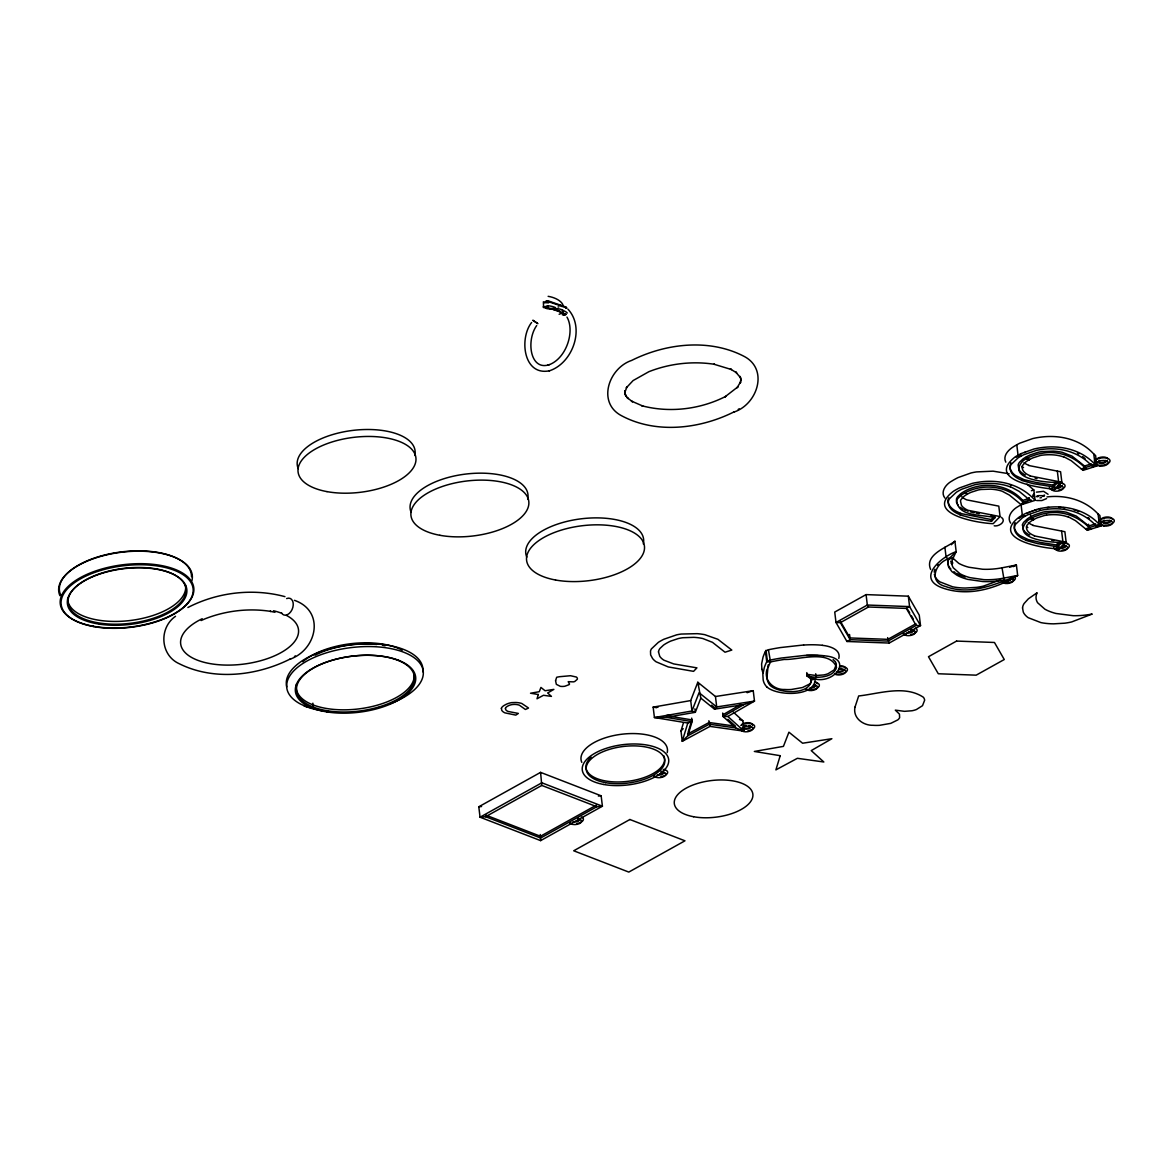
<?xml version="1.0" encoding="UTF-8"?>
<svg xmlns="http://www.w3.org/2000/svg" width="1173" height="1173" viewBox="0 0 1173 1173"><rect width="100%" height="100%" fill="white"/><g stroke="black" fill="none" stroke-linecap="round" stroke-linejoin="round"><path stroke-width="1.5" d="M313.352 707.172L312.546 708.155M540.621 840.63L602.409 806.218L601.148 795.807L540.577 772.377L478.789 806.775L480.05 817.2L540.621 840.63L540.254 834.531M485.607 816.701L540.68 838.006L596.852 806.716L602.409 806.218L541.838 782.787L480.05 817.2L485.607 816.701L541.779 785.426L540.577 772.377M823.534 655.78C854.325 657.613 835.235 683.58 815.396 679.123M934.221 572.131L934.382 571.075A34.061 15.879 -6.9 0 1 934.969 569.242M1022.431 524.976L1023.589 530.093M501.443 708.389L501.736 710.251A14.589 6.803 -6.9 0 0 504.067 712.422A13.563 6.32 -6.9 0 0 505.006 712.876L515.797 715.119L518.334 713.433L508.232 711.483A9.413 4.384 -6.9 0 1 505.534 709.181L505.475 708.345M1010.041 464.948L1010.173 468.701L1012.108 472.323A44.442 20.733 -6.9 0 0 1015.627 475.608L1024.102 479.669L1036.199 482.499L1053.105 485.138L1055.333 482.821M767.083 669.079C763.242 680.428 773.857 690.091 784.796 689.475A25.571 11.921 -6.9 0 0 791.232 689.504L802.464 687.539L809.473 684.079A13.739 6.408 -6.9 0 0 811.305 681.806L810.514 677.349M1010.158 467.147L1010.378 466.224A27.668 12.903 -6.9 0 1 1011.126 464.464L1018.105 457.866A41.627 19.413 -6.9 0 1 1020.774 456.297L1020.627 454.523M1022.27 466.575L1022.343 466.268A17.58 8.196 -6.9 0 1 1022.827 465.124L1025.876 461.869A27.316 12.742 -6.9 0 1 1029.381 459.625L1029.439 459.581A27.741 12.932 -6.9 0 1 1032.841 457.895L1039.938 455.608A17.742 8.27 -6.9 0 1 1042.269 455.168A27.712 12.932 -6.9 0 1 1063.735 457.059M733.36 712.158L742.832 720.75L744.107 731.16L709.988 726.395L682.246 741.321L680.985 730.911L683.522 722.583M691.689 718.14L692.099 721.615L687.818 723.023L682.246 741.321L687.789 735.794L709.284 724.225L735.72 727.92L744.107 731.16L727.846 716.454L723.125 716.527L722.7 713.052M688.067 732.48L691.894 719.885L669.475 716.19M687.789 735.794L692.099 721.615L666.235 717.363L654.417 717.539L653.156 707.128L690.706 700.574L697.803 682.261L715.457 696.513L716.718 706.938L714.489 709.152L700.824 698.111L697.803 682.261L698.683 684.973M767.641 666.851L768.388 664.607M838.798 658.449C841.29 649.299 829.12 645.956 822.273 645.355M700.824 698.111L695.325 712.304L666.235 717.363M952.051 557.41L958.722 563.319A48.24 22.507 -6.9 0 0 968.898 567.248L982.607 569.242A39.809 18.563 -6.9 0 0 1002.035 567.805L1016.405 565.019L1017.665 575.444L1003.296 578.216A39.809 18.563 -6.9 0 1 983.868 579.653L970.159 577.673A48.24 22.507 -6.9 0 1 959.983 573.729L953.312 567.835A39.809 18.563 -6.9 0 1 952.843 558.715L956.171 551.647L954.91 541.237C946.523 547.732 924.353 554.653 930.629 569.462M761.893 669.343L761.6 663.962L763.051 657.115A139.983 65.292 -6.9 0 1 765.485 651.367L768.403 649.739L770.558 661.895A133.854 62.433 -6.9 0 0 767.846 668.595L766.893 678.229M811.291 679.929L815.103 679.123L816.129 677.232L815.704 673.757M531.604 322.516C519.111 338.279 523.319 376.225 549.551 370.771M536.691 325.551C526.193 340.199 529.917 369.715 547.982 365.082M961.787 496.766A31.202 14.545 -6.9 0 0 963.913 498.393L964.734 498.877A27.741 12.932 -6.9 0 0 966.831 499.889L998.795 506.135L1000.056 516.56L968.092 510.314A27.741 12.932 -6.9 0 1 965.995 509.302L965.174 508.818A31.202 14.545 -6.9 0 1 961.479 505.387L960.482 500.974A17.668 8.24 -6.9 0 1 961.039 499.537L964.089 496.267A27.316 12.742 -6.9 0 1 967.593 494.024L967.652 493.994A27.741 12.947 -6.9 0 1 971.039 492.293L978.15 490.006A17.668 8.24 -6.9 0 1 981.097 489.493L990.628 489.156A31.202 14.545 -6.9 0 1 998.56 490.226L999.748 490.505A27.741 12.932 -6.9 0 1 1002.27 491.282L1009.381 495.079L1021.272 504.757L1022.959 502.161L1029.747 500.006L1028.882 497.719M1083.06 470.344L1084.746 467.748L1095.039 464.435L1096.872 465.96L1083.06 470.344L1071.169 460.666L1064.058 456.884M1087.356 530.313L1089.043 527.718L1099.336 524.39L1101.154 525.915L1087.356 530.313L1075.45 520.636L1068.354 516.838M398.556 660.267L397.618 660.252M562.263 311.945C564.477 318.088 560.665 310.039 557.102 310.728M937.55 565.401L938.312 564.609M959.954 514.888L971.347 518.026L991.522 521.281L991.317 519.551L992.988 517.806M991.522 521.281L994.88 517.806L994.66 516.061L991.17 515.49M1000.056 516.56L993.238 523.657C979.792 523.407 923.004 514.331 953.326 491.34A45.791 21.363 -6.9 0 1 956.259 489.61A45.791 21.363 -6.9 0 1 959.397 487.968L972.182 483.408A32.052 14.956 -6.9 0 1 977.739 482.323C998.458 478.819 1020.789 484.17 1035.085 500.358L1021.272 504.757M1005.804 462.147C1002.504 455.696 1008.677 449.538 1013.853 446.517A45.806 21.363 -6.9 0 1 1016.786 444.787A45.806 21.363 -6.9 0 1 1019.938 443.13L1032.709 438.585A32.052 14.956 -6.9 0 1 1038.266 437.5C1058.105 434.215 1079.82 438.731 1093.779 454.01L1095.039 464.435C1081.081 449.156 1059.366 444.64 1039.527 447.925A32.052 14.956 -6.9 0 0 1033.97 449.01L1021.199 453.555A45.806 21.363 -6.9 0 0 1018.047 455.212A45.806 21.363 -6.9 0 0 1015.114 456.942C985.32 480.505 1040.246 488.071 1055.04 489.258L1061.844 482.162L1060.583 471.737L1028.618 465.49M1059.908 542.498L1057.401 545.108L1040.48 542.469L1028.384 539.639L1019.924 535.562A44.442 20.733 -6.9 0 1 1016.405 532.278L1014.469 528.656L1014.337 524.918A27.785 12.962 -6.9 0 1 1015.202 522.689M1032.914 525.46L1064.879 531.706L1066.14 542.117L1062.885 541.559L1055.759 548.656C1040.964 548.07 990.423 538.774 1019.41 516.912A45.806 21.363 -6.9 0 1 1022.343 515.167A45.806 21.363 -6.9 0 1 1025.481 513.525L1038.266 508.979A32.052 14.956 -6.9 0 1 1043.823 507.88C1063.662 504.595 1085.362 509.141 1099.336 524.39L1098.075 513.979C1085.113 499.962 1065.583 494.698 1046.976 496.927M1055.759 548.656L1059.322 549.213L1066.14 542.117C1056.536 543.48 1008.531 540.181 1027.548 520.621A31.832 14.853 -6.9 0 1 1030.95 518.495A31.832 14.853 -6.9 0 1 1034.835 516.56L1041.228 514.346A22.184 10.352 -6.9 0 1 1046.081 513.334C1062.826 510.006 1079.468 516.809 1090.729 529.243M680.985 730.911L683.199 728.697M951.347 544.727L954.91 541.237M1006.727 581.09L1004.103 579.961A43.768 20.41 -6.9 0 1 982.769 581.529L967.798 579.389A52.169 24.325 -6.9 0 1 956.787 575.122L951.948 571.632L948.942 567.644A43.606 20.337 -6.9 0 1 949.016 558.656L956.171 551.647C941.523 556.574 915.277 578.538 942.857 588.069C968.062 596.837 995.672 588.934 1017.665 575.444C995.203 584.477 970.13 595.737 945.673 586.515C927.843 582.277 935.292 562.439 949.03 558.656L952.872 558.715M1051.463 488.686L1058.603 481.59L1061.844 482.162C1052.24 483.511 1004.249 480.212 1023.252 460.666A31.832 14.853 -6.9 0 1 1026.654 458.54A31.832 14.853 -6.9 0 1 1030.539 456.59L1036.947 454.376A22.184 10.352 -6.9 0 1 1041.785 453.379C1058.545 450.036 1075.172 456.84 1086.433 469.273M1036.595 496.56L1037.929 495.783M175.525 616.294C158.707 627.951 160.158 655.223 179.308 663.757C213.955 681.044 257.063 675.883 290.772 658.727M960.848 495.519L957.916 498.378A22.184 10.352 -6.9 0 0 956.655 500.783C958.414 517.513 982.974 514.111 994.88 517.806M1019.058 518.349L1019.792 517.777M767.157 687.173C777.23 696.044 814.986 697.099 815.176 679.255M1046.565 498.584L1041.859 500.548L1036.639 500.534M289.878 659.27C317.047 649.798 325.361 611.089 294.452 600.327M733.638 412.163C757.509 404.626 769.341 368.762 743.418 356.02C708.8 338.308 665.575 343.454 631.661 360.419C608.479 368.19 596.661 403.16 621.969 415.946C656.631 434.259 700.516 428.863 734.533 411.635M1016.258 457.25L1017.05 456.678M1020.569 517.19L1021.36 516.633M1026.991 484.141L1033.824 489.947L1034.249 493.54L1032.9 495.079A1.51 1.232 -48.1 0 0 1033.032 496.164L1034.645 496.766L1035.085 500.358M294.438 656.513L295.42 655.927M738.213 409.421L739.195 408.82M722.905 714.782L740.603 704.592M715.457 696.513L753.227 690.677L754.488 701.102L743.77 704.621L723.125 716.527L735.72 727.92M727.846 716.454L754.488 701.102L716.718 706.938L699.064 692.686L691.967 710.999L654.417 717.539L687.818 723.023M1034.439 535.724A27.991 13.05 -6.9 0 1 1026.478 526.545L1026.639 526.237A17.58 8.196 -6.9 0 1 1027.123 525.093L1030.173 521.824A27.316 12.742 -6.9 0 1 1033.677 519.58L1033.736 519.551A27.741 12.932 -6.9 0 1 1037.123 517.85L1044.219 515.563A17.742 8.27 -6.9 0 1 1046.551 515.138M866.07 594.608L834.736 612.057L835.997 622.482L846.935 641.484L889.193 643.053L920.526 625.605L919.265 615.18L908.327 596.177L866.07 594.608L867.331 605.033L868.46 606.998L906.348 608.406L909.588 606.602L908.327 596.177M846.935 641.484L850.176 639.681L888.064 641.088L916.157 625.444L920.526 625.605L909.588 606.602L867.331 605.033L835.997 622.482L840.381 622.643L868.46 606.998M915.937 623.713L887.858 639.344L849.97 637.951L840.161 620.898M596.632 804.986L540.46 836.261L485.402 814.956M1033.662 519.58L1030.95 518.495L1033.706 519.566L1030.95 518.495L1030.524 515.035M687.583 734.063L709.079 722.495L735.5 726.19L727.949 719.342M1013.267 566.632L1016.405 565.019L1009.616 567.277M187.885 607.511C217.357 592.262 252.84 588.01 284.951 596.646M1025.349 502.572L1024.22 503.1A45.806 21.363 -6.9 0 0 1021.082 504.757A45.806 21.363 -6.9 0 0 1018.149 506.487C1012.534 509.537 1006.287 516.619 1010.627 523.114M1000.54 579.887L983.355 586.119A34.061 15.879 -6.9 0 1 976.508 587.365L965.276 588.04A41.055 19.149 -6.9 0 1 952.608 586.793L939.896 581.867A41.055 19.149 -6.9 0 1 934.969 576.31L934.324 574.257M1024.513 452.529L1025.554 452.06M1028.78 512.513L1029.821 512.044M201.14 620.546L205.143 618.772C225.876 610.649 248.837 607.951 270.86 611.412L270.098 611.294L275.01 612.277M1026.507 502.059L1027.695 501.545M549.213 364.715C566.324 358.322 575.151 331.431 566.984 317.091M549.169 370.888C572.629 363.469 585.532 327.912 567.923 309.144M565.929 314.511L564.961 314.716M1032.005 511.149L1033.134 510.724M1036.404 492.147L1043.574 491.326L1048.061 494.258M1042.445 496.34L1044.439 495.05L1044.454 495.812M1081.286 468.965L1084.746 467.748L1084.541 466.018L1072.019 456.121L1062.357 452.338A34.97 16.305 -6.9 0 0 1053.398 451.136L1042.342 451.532A22.023 10.278 -6.9 0 0 1037.724 452.397L1030.334 454.86A31.832 14.853 -6.9 0 0 1026.448 456.796A31.832 14.853 -6.9 0 0 1023.032 458.922L1019.498 462.25A22.228 10.366 -6.9 0 0 1018.135 465.007L1018.868 469.405M1030.187 500.592L1031.478 500.138M1085.582 528.935L1089.043 527.718L1088.617 524.243M747.098 692.7L753.227 690.677M1034.293 510.314L1036.697 509.566M1084.541 466.018L1091.33 463.863L1093.221 467.118M1031.39 490.71L1033.824 489.947M958.297 505.563L956.479 502.367L956.45 499.038A22.184 10.352 -6.9 0 1 957.711 496.648L960.643 493.774A31.378 14.633 -6.9 0 1 964.661 491.208A31.832 14.853 -6.9 0 1 968.546 489.273C986.801 481.443 1009.381 485.299 1022.753 500.431L1029.527 498.261M1095.611 523.832L1088.837 525.988L1076.301 516.091L1066.638 512.308A34.97 16.305 -6.9 0 0 1057.679 511.105L1046.639 511.501A22.023 10.278 -6.9 0 0 1042.02 512.352L1034.63 514.83A31.832 14.853 -6.9 0 0 1030.744 516.765A31.832 14.853 -6.9 0 0 1027.328 518.891L1023.78 522.205A22.228 10.366 -6.9 0 0 1022.431 524.976M1038.34 495.636L1044.322 495.695M547.6 365.199L549.58 364.598M1039.205 508.906L1040.495 508.613M562.366 314.804L565.987 314.247M563.421 314.994L565.489 314.613M565.943 308.264L566.882 307.927L547.938 301.52M666.015 715.633L669.446 715.031M714.489 709.152L743.77 704.621M1047.005 507.572L1048.999 507.396M478.789 806.775L481.56 806.525M598.362 796.056L601.148 795.807M803.608 644.974L780.148 647.599A139.983 65.292 -6.9 0 0 768.403 649.739M806.452 655.428L818.211 655.546M994.205 525.812C998.648 526.868 1006.977 521.472 1001.405 517.322M658.214 707.04L653.156 707.128L656.675 707.7M1034.249 493.54L1034.645 496.766M816.379 677.246C823.827 677.349 834.282 675.663 836.554 667.305C829.355 649.036 798.432 660.12 784.268 659.446A133.854 62.433 -6.9 0 0 770.558 661.895L766.731 661.792A139.983 65.292 -6.9 0 0 764.312 667.54L762.861 674.387L763.154 679.768A54.413 25.381 -6.9 0 0 767.025 687.217M1059.058 507.293L1061.052 507.425M1026.316 540.284A40.703 18.988 -6.9 0 1 1014.396 527.117L1014.66 526.178A27.668 12.903 -6.9 0 1 1015.422 524.419L1022.387 517.836A41.627 19.413 -6.9 0 1 1025.07 516.252A41.627 19.413 -6.9 0 1 1027.988 514.712L1040.7 510.343A27.903 13.006 -6.9 0 1 1045.26 509.551C1063.559 506.663 1083.09 511.604 1095.831 525.563L1101.154 525.915L1099.893 515.504L1098.075 513.979M546.486 302.121L543.378 301.813L543.598 307.546L553.539 309.481L565.767 314.1M546.061 308.279L547.014 308.411M546.061 300.962L547.41 301.153M548.729 301.065L566.324 307.15L565.269 307.399A13.856 0.777 -13.3 0 0 564.961 307.443M1060.187 483.892L1056.668 483.393L1056.448 481.663M1056.829 487.381L1033.134 483.628L1021.742 480.49M1060.949 543.363L1064.468 543.861M1061.125 547.336L1037.431 543.583L1026.038 540.445M1051.609 540.181L1053.838 540.518M991.317 519.551L960.57 513.481M979.132 513.627L976.127 513.1M1037.9 496.751L1036.727 496.428M1035.055 478.129L1036.947 478.511M548.363 308.206L553.231 309.379M974.191 512.733L970.555 511.912M304.232 706.131L313.499 708.389L312.868 703.17M1009.132 473.775L993.12 471.165L976.479 471.913A32.052 14.956 -6.9 0 0 970.921 472.998L958.15 477.543A45.791 21.363 -6.9 0 0 954.998 479.2A45.791 21.363 -6.9 0 0 952.065 480.93C946.215 483.994 939.998 491.575 944.866 498.041M553.451 309.555L556.031 310.42M967.241 510.944L968.033 511.208M554.829 308.704L556.75 309.349M1073.735 509.683L1075.524 510.255M949.03 558.656L946.156 557.659L944.895 547.234M1096.432 462.353L1096.872 465.96L1091.535 465.593C1078.793 451.664 1059.278 446.678 1040.979 449.582A27.903 13.006 -6.9 0 0 1036.419 450.373L1023.706 454.757A41.627 19.413 -6.9 0 0 1020.833 456.253L1018.047 455.212L1016.786 444.787M1025.07 516.252L1022.343 515.167L1025.099 516.237L1022.343 515.167L1021.082 504.757M1020.803 456.268L1018.047 455.212L1020.774 456.297M960.848 495.519A31.378 14.633 -6.9 0 1 964.866 492.939L966.699 493.657M770.558 661.895L767.318 660.634L766.057 650.223M806.804 672.598L807.215 676.073L815.103 679.123M739.489 719.445L742.832 720.75M541.779 785.426L596.852 806.716M1010.29 485.006L1011.126 485.329M1010.496 486.736L1019.205 491.384L1029.747 500.006M1029.381 459.625L1026.654 458.54L1026.448 456.796M1029.879 475.915L1058.603 481.59L1057.342 471.179M1034.175 535.87L1062.885 541.559L1061.624 531.134M965.716 510.402L964.279 509.8M1077.195 510.885L1078.793 511.575M1024.396 474.552L1025.378 475.065M1028.677 534.521L1029.674 535.035M963.092 509.214L961.669 508.393M1023.545 467.602L1022.621 467.045A34.97 16.305 -6.9 0 1 1021.742 466.458M1026.903 527.014L1027.841 527.571M1077.444 453.115L1078.823 453.936M953.928 571.706L955.203 572.571M961.215 508.114L959.998 507.205M952.887 563.025L950.687 561.207M1082.664 456.62L1085.113 458.57M833.123 659.549L835.103 661.455M711.556 705.208L714.284 707.407M1088.192 517.542L1089.394 518.539M1093.779 454.01L1095.611 455.535L1096.051 459.142A2.419 1.979 -48 0 0 1094.482 461.048M809.634 676.366L807.009 674.328L816.173 675.501L823.637 674.944A13.739 6.408 -6.9 0 0 828.109 673.698L834.179 669.871L836.334 664.402A25.571 11.921 -6.9 0 0 835.572 662.159M950.892 562.937L951.933 563.861M1095.831 525.563L1097.503 527.088M949.998 567.952L950.804 568.934M1055.04 489.258L1053.105 485.138M1059.322 549.213L1057.606 546.853L1057.181 543.378M907.917 609.769L909.705 612.863M911.494 615.957L913.268 619.065M906.348 608.406L916.157 625.444M889.193 643.053L887.638 637.613M840.381 622.643L850.176 639.681L849.545 634.476M948.737 565.914L949.309 566.94M1004.103 579.961L1002.035 567.791M709.988 726.395L708.859 720.75M1022.753 500.431L1022.959 502.161C1009.586 487.044 987.021 483.173 968.751 491.003A31.832 14.853 -6.9 0 0 964.866 492.939M765.47 651.367L766.731 661.792L769.664 660.164A139.983 65.292 -6.9 0 1 781.409 658.024L804.869 655.399A55.747 25.997 -6.9 0 1 823.607 655.692M694.9 708.829L695.325 712.304L691.967 710.999L690.706 700.574M948.297 564.843A43.606 20.337 -6.9 0 1 947.989 559.257M965.291 576.999A52.169 24.325 -6.9 0 1 956.582 573.377M1014.513 576.603A7.903 3.68 -6.9 0 1 1012.622 581.324A7.903 3.68 -6.9 0 1 1002.798 582.38M1012.871 577.673A5.924 2.771 -6.9 0 1 1008.135 579.917M1010.583 578.01A5.924 2.771 -6.9 0 1 1011.771 582.365A5.924 2.771 -6.9 0 1 1002.402 582.38M1010.935 577.717A3.959 1.847 -6.9 0 1 1010.422 579.961A3.959 1.847 -6.9 0 1 1005.833 580.796M915.409 628.185A7.903 3.68 -6.9 0 1 910.761 634.593M906.216 634.784A7.903 3.68 -6.9 0 1 903.166 633.992M913.958 630.458A5.924 2.771 -6.9 0 1 908.445 632.174M910.717 629.989A5.924 2.771 -6.9 0 1 915.395 632.423A5.924 2.771 -6.9 0 1 910.013 635.546A5.924 2.771 -6.9 0 1 903.767 634.006M911.348 629.3A3.959 1.847 -6.9 0 1 912.594 631.778A3.959 1.847 -6.9 0 1 907.081 632.819M840.484 666.631A7.903 3.68 -6.9 0 1 846.994 670.985A7.903 3.68 -6.9 0 1 835.191 673.874M844.839 669.226A5.924 2.771 -6.9 0 1 838.211 671.499M840.337 665.824A5.924 2.771 -6.9 0 1 845.308 667.994M839.325 669.402A5.924 2.771 -6.9 0 1 845.586 670.985A5.924 2.771 -6.9 0 1 841.862 674.548A5.924 2.771 -6.9 0 1 834.604 673.903M843.108 669.211A3.959 1.847 -6.9 0 1 842.023 671.645A3.959 1.847 -6.9 0 1 836.965 672.012M839.282 668.581A3.959 1.847 -6.9 0 1 841.686 668.61M814.634 682.319A7.903 3.68 -6.9 0 1 818.05 687.495A7.903 3.68 -6.9 0 1 805.939 689.152M814.663 681.674A5.924 2.771 -6.9 0 1 817.229 683.756M815.851 685.648A5.924 2.771 -6.9 0 1 812.42 686.923M813.519 684.944A5.924 2.771 -6.9 0 1 815.895 689.357A5.924 2.771 -6.9 0 1 806.1 689.079M814.355 684.46A3.959 1.847 -6.9 0 1 814.795 686.762A3.959 1.847 -6.9 0 1 810 687.877M740.808 725.442A7.903 3.68 -6.9 0 1 753.726 724.811A7.903 3.68 -6.9 0 1 747.905 730.823M743.066 730.867A7.903 3.68 -6.9 0 1 740.72 730.149M741.6 724.533A5.924 2.771 -6.9 0 1 748.535 722.7A5.924 2.771 -6.9 0 1 752.494 725.266M751.497 726.63A5.924 2.771 -6.9 0 1 743.066 728.066M742.025 728.008A5.924 2.771 -6.9 0 1 751.321 726.674A5.924 2.771 -6.9 0 1 749.87 731.175A5.924 2.771 -6.9 0 1 741.321 730.178M749.048 725.515A3.959 1.847 -6.9 0 1 749.224 728.506A3.959 1.847 -6.9 0 1 743.125 728.213M742.934 727.421A3.959 1.847 -6.9 0 1 743.389 726.688M744.225 726.116A3.959 1.847 -6.9 0 1 746.101 725.5M663.258 769.444A7.903 3.68 -6.9 0 1 667.598 772.948A7.903 3.68 -6.9 0 1 660.898 776.673M656.396 776.761A7.903 3.68 -6.9 0 1 653.947 776.115M664.475 772.479A5.924 2.771 -6.9 0 1 659.842 774.121M664.548 769.385A5.924 2.771 -6.9 0 1 665.282 770.06M660.956 772.01A5.924 2.771 -6.9 0 1 665.927 774.4A5.924 2.771 -6.9 0 1 660.458 777.582A5.924 2.771 -6.9 0 1 654.241 775.91M661.191 771.233A3.959 1.847 -6.9 0 1 663.229 773.711A3.959 1.847 -6.9 0 1 657.305 774.766M581.441 817.009A7.903 3.68 -6.9 0 1 582.937 820.616A7.903 3.68 -6.9 0 1 576.632 823.593M571.794 823.637A7.903 3.68 -6.9 0 1 569.448 822.918M580.224 819.399A5.924 2.771 -6.9 0 1 576.442 820.924M577.82 818.959A5.924 2.771 -6.9 0 1 579.594 823.519A5.924 2.771 -6.9 0 1 569.99 822.816M577.776 818.285A3.959 1.847 -6.9 0 1 578.7 820.851A3.959 1.847 -6.9 0 1 573.04 821.687M816.1 677.276A31.612 14.75 -6.9 0 1 807.273 676.029M807.141 676.103A31.612 14.75 -6.9 0 1 811.364 679.915C810.264 695.369 778.769 693.771 770.045 685.34A53.855 25.117 -6.9 0 1 767.025 678.214M803.608 645.062A55.747 25.997 -6.9 0 1 822.346 645.282M763.051 672.803A54.413 25.381 -6.9 0 1 762.01 669.328M581.793 762.362A43.504 20.293 -6.9 0 1 622.423 734.151A43.504 20.293 -6.9 0 1 667.217 752.626M501.311 708.389A11.319 5.279 -6.9 0 1 505.02 704.944A11.319 5.279 -6.9 0 1 511.663 702.627L515.68 702.495A14.589 6.803 -6.9 0 1 520.695 703.17A13.563 6.32 -6.9 0 1 521.838 703.507L528.539 708.037L525.416 709.489L519.448 705.237A9.413 4.384 -6.9 0 0 514.067 704.416L512.308 704.548A7.551 3.519 -6.9 0 0 507.865 706.043A7.551 3.519 -6.9 0 0 505.402 708.345M663.845 755.793A39.559 18.445 -6.9 0 1 619.007 781.966A39.559 18.445 -6.9 0 1 591.075 757.128M413.952 673.317A59.339 27.668 -6.9 0 1 354.627 709.342A59.339 27.668 -6.9 0 1 296.593 683.844M286.637 598.567A8.841 5.88 -68.9 0 1 293.118 602.702A8.841 5.88 -68.9 0 1 289.232 613.45A8.841 5.88 -68.9 0 1 281.461 612.878M286.373 615.37A59.339 27.668 -6.9 0 1 275.978 655.194A59.339 27.668 -6.9 0 1 193.516 658.464A59.339 27.668 -6.9 0 1 202.225 618.714M273.485 610.752A59.339 27.668 -6.9 0 1 281.711 613.274M185.422 584.916A59.339 27.668 -6.9 0 1 129.147 620.634A59.339 27.668 -6.9 0 1 67.697 598.347M298.294 468.76A59.339 27.668 -6.9 0 1 353.703 430.3A59.339 27.668 -6.9 0 1 414.773 455.491M411.18 512.425A59.339 27.668 -6.9 0 1 466.59 473.965A59.339 27.668 -6.9 0 1 527.659 499.155M526.824 557.16A59.339 27.668 -6.9 0 1 582.233 518.686A59.339 27.668 -6.9 0 1 643.303 543.891M331.783 711.938A68.738 32.052 -6.9 0 1 306.138 706.586L300.801 704.196A69.148 32.243 -6.9 0 1 290.919 696.718A67.917 31.671 -6.9 0 1 287.752 691.586A68.738 32.052 -6.9 0 1 365.947 646.572A68.738 32.052 -6.9 0 1 414.831 689.343A69.104 32.228 -6.9 0 1 389.524 703.961M381.504 706.63A68.811 32.096 -6.9 0 1 379.114 707.304M286.813 686.923A68.738 32.052 -6.9 0 1 352.252 644.534A68.738 32.052 -6.9 0 1 422.866 671.85M302.751 661.719A60.556 28.24 -6.9 0 1 402.266 650.209M314.98 655.208A59.324 27.668 -6.9 0 1 376.753 644.52M382.442 645.267A59.324 27.668 -6.9 0 1 385.155 645.751M60.615 594.843A66.45 30.997 -6.9 0 1 119.279 552.19A66.45 30.997 -6.9 0 1 191.492 576.72M59.926 595.679A67.242 31.363 -6.9 0 1 122.74 552.087A67.242 31.363 -6.9 0 1 191.947 580.635M1046.551 515.094A27.712 12.932 -6.9 0 1 1068.031 517.014M1039.952 497.909A32.052 14.956 -6.9 0 1 1041.463 497.645M1033.178 525.299A27.991 13.05 -6.9 0 1 1028.281 522.572M1064.615 542.864A7.903 3.68 -6.9 0 1 1069.292 546.413A7.903 3.68 -6.9 0 1 1062.225 550.196M1058.457 550.269A7.903 3.68 -6.9 0 1 1053.662 547.278M1066.022 546.061A5.924 2.771 -6.9 0 1 1060.979 547.644M1065.729 542.571A5.924 2.771 -6.9 0 1 1067.166 543.905M1062.093 545.504A5.924 2.771 -6.9 0 1 1067.606 548.011A5.924 2.771 -6.9 0 1 1061.008 551.134A5.924 2.771 -6.9 0 1 1055.92 548.421M1063.911 544.873A3.959 1.847 -6.9 0 1 1064.835 547.263A3.959 1.847 -6.9 0 1 1059.644 548.378M1098.984 521.149A7.903 3.68 -6.9 0 1 1109.673 517.85A7.903 3.68 -6.9 0 1 1113.25 522.791A7.903 3.68 -6.9 0 1 1101.726 524.947M1111.432 520.651A5.924 2.771 -6.9 0 1 1101.916 522.102A5.924 2.771 -6.9 0 1 1103.896 517.484A5.924 2.771 -6.9 0 1 1112.136 519.009M1109.761 520.226A3.959 1.847 -6.9 0 1 1108.632 522.894A3.959 1.847 -6.9 0 1 1103.192 522.865A3.959 1.847 -6.9 0 1 1104.321 520.196M1022.211 516.076A41.685 19.442 -6.9 0 1 1023.076 515.548M1027.753 533.964A34.97 16.305 -6.9 0 1 1024.088 530.783M1026.771 513.481A41.685 19.442 -6.9 0 1 1027.753 512.997M1063.002 507.616A44.442 20.733 -6.9 0 1 1064.937 507.836M543.114 306.959A21.671 13.064 31.6 0 1 547.996 306.373M544.213 302.781A20.982 11.451 27.4 0 1 548.553 302.869M547.161 305.83A11.642 5.513 22 0 1 555.372 307.531M562.146 309.995A13.841 1.906 17.8 0 1 567.248 313.059M545.841 307.971A15.425 8.973 29.9 0 1 548.172 307.942M546.97 308.675A16.73 4.076 -5.8 0 1 561.75 309.701A16.73 4.076 -5.8 0 1 559.14 314.276M546.325 301.285A16.393 9.428 30.9 0 1 548.876 301.446M548.143 296.329A16.613 8.534 9.6 0 1 563.304 306.505M558.099 306.886A16.085 2.976 6.9 0 1 558.656 307.047M559.389 305.61A2.962 2.199 -76.8 0 1 561.984 306.622M560.151 311.182A2.962 2.199 -76.8 0 1 558.113 310.229M960.232 514.727A40.703 18.988 -6.9 0 1 948.312 501.56L948.458 501.091A27.888 13.006 -6.9 0 1 949.338 498.862L956.318 492.279A41.627 19.413 -6.9 0 1 958.986 490.695L959.045 490.666A41.627 19.413 -6.9 0 1 961.919 489.156L974.631 484.786A27.683 12.903 -6.9 0 1 978.223 484.126L980.159 483.863A40.703 18.988 -6.9 0 1 1010.202 486.898M960.863 513.305A40.776 19.017 -6.9 0 1 948.063 500.299M948.165 499.815A29.897 13.944 -6.9 0 1 948.37 498.892A27.888 13.006 -6.9 0 1 948.796 497.777M1022.035 480.314A40.703 18.988 -6.9 0 1 1010.1 467.162M1030.143 475.754A27.991 13.05 -6.9 0 1 1022.196 466.575M1028.882 465.344A27.991 13.05 -6.9 0 1 1023.985 462.617M1018.75 455.593A41.627 19.413 -6.9 0 1 1020.569 454.552M1094.541 461.532A2.419 1.979 -48 0 0 1096.432 462.279A2.126 0.748 71.5 0 1 1095.538 460.168A2.126 0.748 71.5 0 1 1095.743 459.229M1010.583 463.364A27.785 12.962 -6.9 0 1 1010.921 462.719M1023.457 473.995A34.97 16.305 -6.9 0 1 1019.293 470.124M1096.066 464.479A7.918 3.695 -6.9 0 0 1107.327 463.907A7.918 3.695 -6.9 0 0 1107.972 458.511A7.918 3.695 -6.9 0 0 1096.682 459.449A7.771 3.622 -6.9 0 0 1095.582 460.197M1107.4 460.417A5.924 2.771 -6.9 0 1 1097.385 462.015M1096.183 460.901A5.924 2.771 -6.9 0 1 1100.743 457.235A5.924 2.771 -6.9 0 1 1107.708 458.658M1105.67 460.388A3.959 1.847 -6.9 0 1 1104.233 462.968A3.959 1.847 -6.9 0 1 1098.969 462.954A3.959 1.847 -6.9 0 1 1099.717 460.373M1059.967 482.865A7.918 3.695 -6.9 0 1 1065.069 486.179A7.918 3.695 -6.9 0 1 1058.706 490.109M1053.809 490.27A7.918 3.695 -6.9 0 1 1049.366 487.308M1062.21 485.71A5.924 2.771 -6.9 0 1 1056.404 487.689M1061.037 482.455A5.924 2.771 -6.9 0 1 1062.826 483.804M1057.518 485.549A5.924 2.771 -6.9 0 1 1063.339 487.909A5.924 2.771 -6.9 0 1 1057.005 491.164A5.924 2.771 -6.9 0 1 1051.595 488.598M1060.055 485.036A3.959 1.847 -6.9 0 1 1060.319 487.469A3.959 1.847 -6.9 0 1 1055.187 488.379M1022.533 607.951L1023.296 612.13A41.055 19.149 -6.9 0 0 1028.208 617.687L1040.935 622.614A41.055 19.149 -6.9 0 0 1053.603 623.845L1064.82 623.186A34.061 15.879 -6.9 0 0 1071.667 621.939L1092.21 614.036A43.606 20.337 -6.9 0 1 1073.178 615.693L1055.905 613.464A52.169 24.325 -6.9 0 1 1044.894 609.198L1037.621 602.761A43.768 20.41 -6.9 0 1 1037.123 592.732L1028.369 598.831L1024.088 603.538A34.061 15.879 -6.9 0 0 1022.695 606.881L1022.533 607.951M658.493 651.939L659.754 656.323A34.97 16.305 -6.9 0 0 663.918 660.194L673.698 663.918L696.923 667.862L693.566 671.352L668.287 666.938L656.103 661.807A44.442 20.733 -6.9 0 1 652.584 658.522L650.634 654.901L650.502 651.147A27.785 12.962 -6.9 0 1 651.382 648.918L658.376 642.32A41.656 19.428 -6.9 0 1 661.059 640.737A41.656 19.428 -6.9 0 1 663.933 639.226L676.66 634.842A27.785 12.962 -6.9 0 1 681.234 634.05L697.217 633.669A44.442 20.733 -6.9 0 1 704.812 634.681L717.905 639.314L731.791 650.062L725.002 652.217L712.48 642.335L702.818 638.537A34.97 16.305 -6.9 0 0 693.859 637.335L682.803 637.731A22.023 10.278 -6.9 0 0 678.185 638.596L670.795 641.059A31.832 14.853 -6.9 0 0 666.909 643.009A31.832 14.853 -6.9 0 0 663.507 645.121L659.959 648.449A22.228 10.366 -6.9 0 0 658.61 651.206L658.493 651.939M625.018 390.858L625.341 394.817L628.127 398.615L627.203 397.632L632.526 401.811L631.441 401.093L642.877 406.063L641.836 405.755C669.622 413.116 700.281 409.406 725.808 396.357L724.929 396.885L737.964 386.797L737.04 387.779L740.706 381.709L740.295 383.043L740.896 378.879L741.101 380.448L740.06 376.372L740.632 377.867L735.618 371.914L736.688 372.867L730.398 368.996L731.497 369.554L713.873 364.202L714.621 364.319C692.598 360.859 669.651 363.542 648.904 371.68L633.097 380.565L626.235 387.896L627.071 386.694L624.813 392.442L625.062 391.02M555.562 680.707L556.339 684.343L560.283 686.322A7.844 3.651 -6.9 0 0 564.799 686.264L568.964 684.724A4.311 2.009 -6.9 0 0 569.535 684.02L568.187 681.674L573.392 681.865A4.311 2.009 -6.9 0 0 574.799 681.469L577.307 679.299A7.8 3.636 -6.9 0 0 576.368 677.041L570.533 675.721L559.55 676.704L556.691 677.232L555.562 680.707M855.014 707.084C852.58 717.92 863.211 725.647 873.108 725.295A25.571 11.921 -6.9 0 0 879.559 725.325L890.776 723.36L897.785 719.899A13.739 6.408 -6.9 0 0 899.632 717.627L899.456 714.122L895.322 710.149L904.486 711.322L911.949 710.765A13.739 6.408 -6.9 0 0 916.421 709.518L922.506 705.691L924.647 700.222A25.571 11.921 -6.9 0 0 923.415 697.275C904.72 684.783 879.369 693.654 858.665 695.97L855.014 707.084M532.909 320.405L537.879 323.645L533.011 320.302M538.319 694.504L537.014 698.771L543.495 695.281L551.442 696.395L547.659 692.964L553.876 689.387L545.064 690.75L540.944 687.422L539.287 691.703L530.533 693.228L538.319 694.504M780.206 755.691L775.896 769.869L797.391 758.301L823.827 761.995L811.232 750.603L831.877 738.711L802.596 743.227L788.93 732.187L783.432 746.38L754.342 751.453L780.206 755.691M629.886 819.502L573.714 850.777L628.787 872.082L684.959 840.806L629.886 819.502M956.567 641.074L928.488 656.719L938.283 673.757L976.171 675.164L1004.264 659.519L994.455 642.481L956.567 641.074M1029.439 459.581L1026.654 458.54L1029.41 459.596M626.074 396.137L624.857 393.395L626.001 396.049M693.595 816.731A39.559 18.445 -6.9 0 0 752.919 795.338A39.559 18.445 -6.9 0 0 694.269 784.532A39.559 18.445 -6.9 0 0 693.595 816.731M603.479 784.444A43.504 20.293 -6.9 0 0 668.742 760.91A43.504 20.293 -6.9 0 0 604.227 749.019A43.504 20.293 -6.9 0 0 603.479 784.444M605.488 782.655A39.559 18.445 -6.9 0 0 664.812 761.262A39.559 18.445 -6.9 0 0 606.162 750.456A39.559 18.445 -6.9 0 0 605.488 782.655M326.988 491.619A59.339 27.668 -6.9 0 0 415.99 459.523A59.339 27.668 -6.9 0 0 328.015 443.321A59.339 27.668 -6.9 0 0 326.988 491.619M439.875 535.284A59.339 27.668 -6.9 0 0 528.876 503.188A59.339 27.668 -6.9 0 0 440.901 486.986A59.339 27.668 -6.9 0 0 439.875 535.284M555.518 580.005A59.339 27.668 -6.9 0 0 644.52 547.923A59.339 27.668 -6.9 0 0 556.53 531.706A59.339 27.668 -6.9 0 0 555.518 580.005M327.604 710.794A59.324 27.668 -6.9 0 0 414.421 677.188A59.324 27.668 -6.9 0 0 324.364 662.936A59.324 27.668 -6.9 0 0 327.604 710.794M327.091 711.938A60.556 28.24 -6.9 0 0 415.711 677.642A60.556 28.24 -6.9 0 0 323.792 663.082A60.556 28.24 -6.9 0 0 327.091 711.938M93.503 626.543A66.45 30.997 -6.9 0 0 193.178 590.606A66.45 30.997 -6.9 0 0 94.646 572.453A66.45 30.997 -6.9 0 0 93.503 626.543M93.019 626.206A67.242 31.363 -6.9 0 0 193.882 589.843A67.242 31.363 -6.9 0 0 94.163 571.471A67.242 31.363 -6.9 0 0 93.019 626.206M97.022 622.628A59.339 27.668 -6.9 0 0 186.023 590.547A59.339 27.668 -6.9 0 0 98.033 574.345A59.339 27.668 -6.9 0 0 97.022 622.628M99.368 624.139A60.131 28.035 -6.9 0 0 186.844 589.74A60.131 28.035 -6.9 0 0 95.116 575.738A60.131 28.035 -6.9 0 0 99.368 624.139M1103.94 526.003A5.924 2.771 -6.9 0 0 1112.576 522.615A5.924 2.771 -6.9 0 0 1103.544 521.223A5.924 2.771 -6.9 0 0 1103.94 526.003M1099.644 466.033A5.924 2.771 -6.9 0 0 1108.294 462.646A5.924 2.771 -6.9 0 0 1099.262 461.253A5.924 2.771 -6.9 0 0 1099.644 466.033"/></g></svg>
